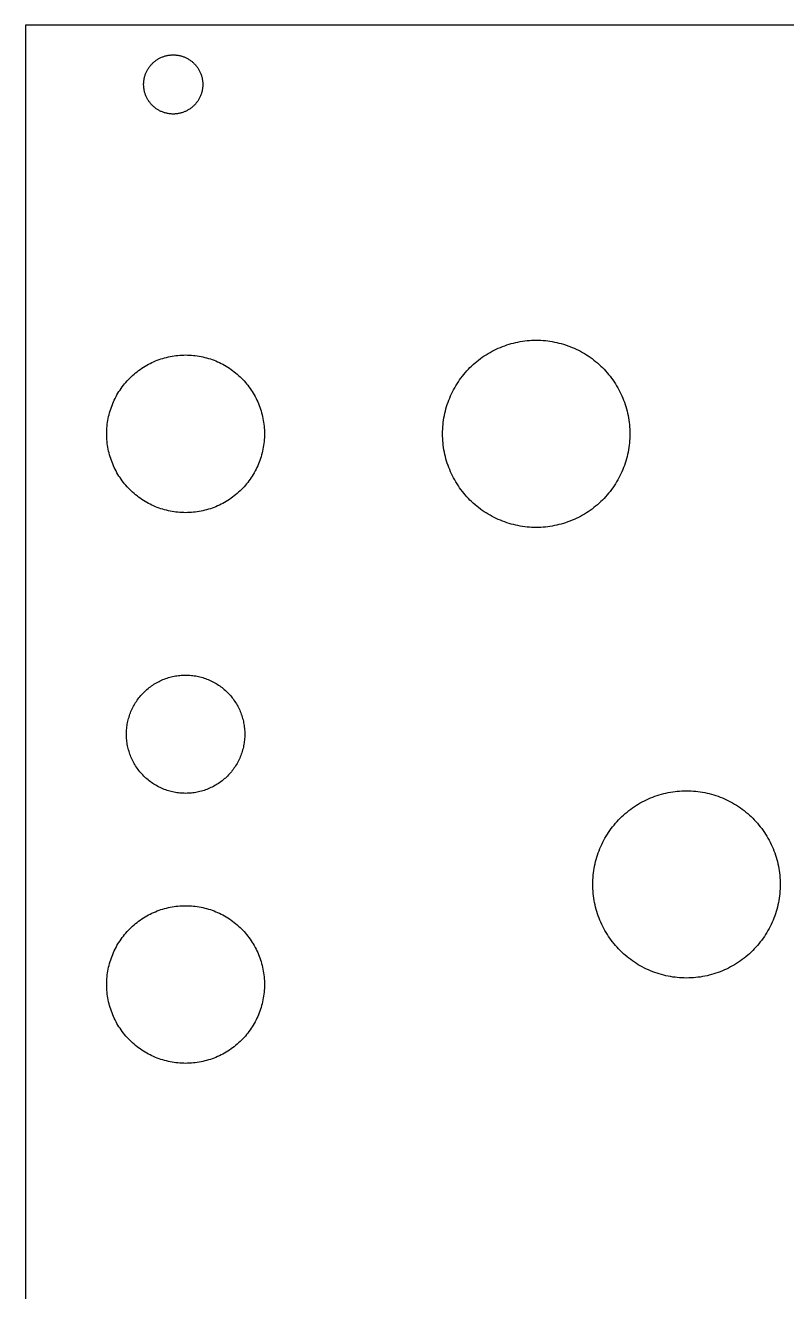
# Model space of a CAD drawing. Extents: x 8 to 190, y 0 to 129.
# Drawn here: x 7.9 to 46.5, y 64.5 to 128.8 of the extents above; entities that cross this region are included whole.
import ezdxf

# ---------------------------------------------------------------- set-up
doc = ezdxf.new("R2010")
doc.units = 0

msp = doc.modelspace()

# ---------------------------------------------------------------- linework, layer by layer
at = {"color": 34, "true_color": 0x008000}
for points in [[(7.93115, 0.254, 0), (190.471044, 0.254, 0), (190.471044, 128.754124, 0), (7.93115, 128.754124, 0), (7.93115, 0.254, 0)], [(13.931138, 125.753876, 0), (13.931646, 125.792738, 0), (13.93317, 125.831854, 0), (13.93571, 125.870716, 0), (13.939266, 125.909324, 0), (13.943838, 125.948186, 0), (13.949426, 125.98654, 0), (13.955776, 126.024894, 0), (13.963396, 126.063248, 0), (13.972032, 126.101348, 0), (13.98143, 126.13894, 0), (13.991844, 126.176532, 0), (14.003274, 126.213616, 0), (14.01572, 126.2507, 0), (14.029182, 126.287276, 0), (14.043406, 126.323344, 0), (14.058646, 126.359158, 0), (14.074902, 126.394718, 0), (14.09192, 126.42977, 0), (14.109954, 126.464314, 0), (14.129004, 126.49835, 0), (14.148562, 126.531878, 0), (14.16939, 126.564898, 0), (14.190726, 126.59741, 0), (14.213078, 126.629414, 0), (14.236192, 126.660656, 0), (14.260068, 126.69139, 0), (14.28496, 126.721362, 0), (14.31036, 126.750826, 0), (14.336776, 126.779528, 0), (14.3637, 126.807722, 0), (14.391386, 126.835154, 0), (14.419834, 126.861824, 0), (14.44879, 126.887478, 0), (14.478762, 126.912624, 0), (14.508988, 126.937008, 0), (14.539976, 126.96063, 0), (14.571726, 126.983236, 0), (14.603984, 127.005334, 0), (14.63675, 127.026162, 0), (14.670024, 127.046482, 0), (14.703806, 127.065786, 0), (14.738096, 127.084328, 0), (14.772894, 127.101854, 0), (14.8082, 127.118364, 0), (14.84376, 127.134112, 0), (14.879828, 127.148844, 0), (14.91615, 127.162814, 0), (14.95298, 127.175768, 0), (14.990064, 127.187706, 0), (15.027402, 127.198628, 0), (15.064994, 127.208534, 0), (15.10284, 127.217678, 0), (15.14094, 127.225552, 0), (15.179294, 127.232664, 0), (15.217648, 127.23876, 0), (15.25651, 127.24384, 0), (15.295118, 127.247904, 0), (15.33398, 127.250952, 0), (15.372842, 127.252984, 0), (15.411704, 127.254, 0), (15.45082, 127.254, 0), (15.489682, 127.252984, 0), (15.528544, 127.250952, 0), (15.567406, 127.247904, 0), (15.606014, 127.24384, 0), (15.644876, 127.23876, 0), (15.68323, 127.232664, 0), (15.721584, 127.225552, 0), (15.759684, 127.217678, 0), (15.79753, 127.208534, 0), (15.835122, 127.198628, 0), (15.87246, 127.187706, 0), (15.909544, 127.175768, 0), (15.946374, 127.162814, 0), (15.982696, 127.148844, 0), (16.018764, 127.134112, 0), (16.054324, 127.118364, 0), (16.08963, 127.101854, 0), (16.124428, 127.084328, 0), (16.158718, 127.065786, 0), (16.1925, 127.046482, 0), (16.225774, 127.026162, 0), (16.25854, 127.005334, 0), (16.290798, 126.983236, 0), (16.322548, 126.96063, 0), (16.353536, 126.937008, 0), (16.383762, 126.912624, 0), (16.413734, 126.887478, 0), (16.44269, 126.861824, 0), (16.471138, 126.835154, 0), (16.498824, 126.807722, 0), (16.525748, 126.779528, 0), (16.552164, 126.750826, 0), (16.577564, 126.721362, 0), (16.602456, 126.69139, 0), (16.626332, 126.660656, 0), (16.649446, 126.629414, 0), (16.671798, 126.59741, 0), (16.693134, 126.564898, 0), (16.713962, 126.531878, 0), (16.73352, 126.49835, 0), (16.75257, 126.464314, 0), (16.770604, 126.42977, 0), (16.787622, 126.394718, 0), (16.803878, 126.359158, 0), (16.819118, 126.323344, 0), (16.833342, 126.287276, 0), (16.846804, 126.2507, 0), (16.85925, 126.213616, 0), (16.87068, 126.176532, 0), (16.881094, 126.13894, 0), (16.890492, 126.101348, 0), (16.899128, 126.063248, 0), (16.906748, 126.024894, 0), (16.913098, 125.98654, 0), (16.918686, 125.948186, 0), (16.923258, 125.909324, 0), (16.926814, 125.870716, 0), (16.929354, 125.831854, 0), (16.930878, 125.792738, 0), (16.931386, 125.753876, 0), (16.930878, 125.715014, 0), (16.929354, 125.675898, 0), (16.926814, 125.637036, 0), (16.923258, 125.598428, 0), (16.918686, 125.559566, 0), (16.913098, 125.521212, 0), (16.906748, 125.482858, 0), (16.899128, 125.444504, 0), (16.890492, 125.406404, 0), (16.881094, 125.368812, 0), (16.87068, 125.33122, 0), (16.85925, 125.294136, 0), (16.846804, 125.257052, 0), (16.833342, 125.220476, 0), (16.819118, 125.184408, 0), (16.803878, 125.148594, 0), (16.787622, 125.113034, 0), (16.770604, 125.077982, 0), (16.75257, 125.043438, 0), (16.73352, 125.009402, 0), (16.713962, 124.975874, 0), (16.693134, 124.942854, 0), (16.671798, 124.910342, 0), (16.649446, 124.878338, 0), (16.626332, 124.847096, 0), (16.602456, 124.816362, 0), (16.577564, 124.78639, 0), (16.552164, 124.756926, 0), (16.525748, 124.728224, 0), (16.498824, 124.70003, 0), (16.471138, 124.672598, 0), (16.44269, 124.645928, 0), (16.413734, 124.620274, 0), (16.383762, 124.595128, 0), (16.353536, 124.570744, 0), (16.322548, 124.547122, 0), (16.290798, 124.524516, 0), (16.25854, 124.502418, 0), (16.225774, 124.48159, 0), (16.1925, 124.46127, 0), (16.158718, 124.441966, 0), (16.124428, 124.423424, 0), (16.08963, 124.405898, 0), (16.054324, 124.389388, 0), (16.018764, 124.37364, 0), (15.982696, 124.358908, 0), (15.946374, 124.344938, 0), (15.909544, 124.331984, 0), (15.87246, 124.320046, 0), (15.835122, 124.309124, 0), (15.79753, 124.299218, 0), (15.759684, 124.290074, 0), (15.721584, 124.2822, 0), (15.68323, 124.275088, 0), (15.644876, 124.268992, 0), (15.606014, 124.263912, 0), (15.567406, 124.259848, 0), (15.528544, 124.2568, 0), (15.489682, 124.254768, 0), (15.45082, 124.253752, 0), (15.411704, 124.253752, 0), (15.372842, 124.254768, 0), (15.33398, 124.2568, 0), (15.295118, 124.259848, 0), (15.25651, 124.263912, 0), (15.217648, 124.268992, 0), (15.179294, 124.275088, 0), (15.14094, 124.2822, 0), (15.10284, 124.290074, 0), (15.064994, 124.299218, 0), (15.027402, 124.309124, 0), (14.990064, 124.320046, 0), (14.95298, 124.331984, 0), (14.91615, 124.344938, 0), (14.879828, 124.358908, 0), (14.84376, 124.37364, 0), (14.8082, 124.389388, 0), (14.772894, 124.405898, 0), (14.738096, 124.423424, 0), (14.703806, 124.441966, 0), (14.670024, 124.46127, 0), (14.63675, 124.48159, 0), (14.603984, 124.502418, 0), (14.571726, 124.524516, 0), (14.539976, 124.547122, 0), (14.508988, 124.570744, 0), (14.478762, 124.595128, 0), (14.44879, 124.620274, 0), (14.419834, 124.645928, 0), (14.391386, 124.672598, 0), (14.3637, 124.70003, 0), (14.336776, 124.728224, 0), (14.31036, 124.756926, 0), (14.28496, 124.78639, 0), (14.260068, 124.816362, 0), (14.236192, 124.847096, 0), (14.213078, 124.878338, 0), (14.190726, 124.910342, 0), (14.16939, 124.942854, 0), (14.148562, 124.975874, 0), (14.129004, 125.009402, 0), (14.109954, 125.043438, 0), (14.09192, 125.077982, 0), (14.074902, 125.113034, 0), (14.058646, 125.148594, 0), (14.043406, 125.184408, 0), (14.029182, 125.220476, 0), (14.01572, 125.257052, 0), (14.003274, 125.294136, 0), (13.991844, 125.33122, 0), (13.98143, 125.368812, 0), (13.972032, 125.406404, 0), (13.963396, 125.444504, 0), (13.955776, 125.482858, 0), (13.949426, 125.521212, 0), (13.943838, 125.559566, 0), (13.939266, 125.598428, 0), (13.93571, 125.637036, 0), (13.93317, 125.675898, 0), (13.931646, 125.715014, 0), (13.931138, 125.753876, 0)], [(29.089096, 108.027978, 0), (29.09062, 108.144564, 0), (29.094938, 108.26115, 0), (29.10205, 108.377482, 0), (29.111956, 108.49356, 0), (29.12491, 108.609384, 0), (29.140404, 108.724954, 0), (29.158946, 108.840016, 0), (29.180282, 108.95457, 0), (29.204412, 109.068616, 0), (29.231336, 109.182154, 0), (29.261054, 109.29493, 0), (29.293566, 109.406944, 0), (29.328872, 109.517942, 0), (29.366718, 109.628178, 0), (29.407358, 109.737398, 0), (29.450792, 109.845856, 0), (29.496512, 109.95279, 0), (29.545026, 110.058962, 0), (29.596334, 110.16361, 0), (29.649928, 110.267242, 0), (29.706316, 110.36935, 0), (29.76499, 110.469934, 0), (29.82595, 110.569248, 0), (29.889704, 110.667038, 0), (29.95549, 110.76305, 0), (30.023816, 110.857538, 0), (30.094428, 110.950248, 0), (30.167326, 111.041434, 0), (30.242256, 111.130588, 0), (30.319472, 111.217964, 0), (30.398974, 111.303308, 0), (30.480254, 111.386874, 0), (30.56382, 111.468154, 0), (30.649164, 111.547656, 0), (30.73654, 111.624872, 0), (30.825694, 111.699802, 0), (30.91688, 111.7727, 0), (31.00959, 111.843312, 0), (31.104078, 111.911638, 0), (31.20009, 111.977424, 0), (31.29788, 112.041178, 0), (31.397194, 112.102138, 0), (31.497778, 112.160812, 0), (31.599886, 112.2172, 0), (31.703518, 112.270794, 0), (31.808166, 112.322102, 0), (31.914338, 112.370616, 0), (32.021272, 112.416336, 0), (32.12973, 112.45977, 0), (32.23895, 112.50041, 0), (32.349186, 112.538256, 0), (32.460184, 112.573562, 0), (32.572198, 112.606074, 0), (32.684974, 112.635792, 0), (32.798512, 112.662716, 0), (32.912558, 112.686846, 0), (33.027112, 112.708182, 0), (33.142174, 112.726724, 0), (33.257744, 112.742218, 0), (33.373568, 112.755172, 0), (33.489646, 112.765078, 0), (33.605978, 112.77219, 0), (33.722564, 112.776508, 0), (33.83915, 112.778032, 0), (33.955736, 112.776508, 0), (34.072322, 112.77219, 0), (34.188654, 112.765078, 0), (34.304732, 112.755172, 0), (34.420556, 112.742218, 0), (34.536126, 112.726724, 0), (34.651188, 112.708182, 0), (34.765742, 112.686846, 0), (34.879788, 112.662716, 0), (34.993326, 112.635792, 0), (35.106102, 112.606074, 0), (35.218116, 112.573562, 0), (35.329114, 112.538256, 0), (35.43935, 112.50041, 0), (35.54857, 112.45977, 0), (35.657028, 112.416336, 0), (35.763962, 112.370616, 0), (35.870134, 112.322102, 0), (35.974782, 112.270794, 0), (36.078414, 112.2172, 0), (36.180522, 112.160812, 0), (36.281106, 112.102138, 0), (36.38042, 112.041178, 0), (36.47821, 111.977424, 0), (36.574222, 111.911638, 0), (36.66871, 111.843312, 0), (36.76142, 111.7727, 0), (36.852606, 111.699802, 0), (36.94176, 111.624872, 0), (37.029136, 111.547656, 0), (37.11448, 111.468154, 0), (37.198046, 111.386874, 0), (37.279326, 111.303308, 0), (37.358828, 111.217964, 0), (37.436044, 111.130588, 0), (37.510974, 111.041434, 0), (37.583872, 110.950248, 0), (37.654484, 110.857538, 0), (37.72281, 110.76305, 0), (37.788596, 110.667038, 0), (37.85235, 110.569248, 0), (37.91331, 110.469934, 0), (37.971984, 110.36935, 0), (38.028372, 110.267242, 0), (38.081966, 110.16361, 0), (38.133274, 110.058962, 0), (38.181788, 109.95279, 0), (38.227508, 109.845856, 0), (38.270942, 109.737398, 0), (38.311582, 109.628178, 0), (38.349428, 109.517942, 0), (38.384734, 109.406944, 0), (38.417246, 109.29493, 0), (38.446964, 109.182154, 0), (38.473888, 109.068616, 0), (38.498018, 108.95457, 0), (38.519354, 108.840016, 0), (38.537896, 108.724954, 0), (38.55339, 108.609384, 0), (38.566344, 108.49356, 0), (38.57625, 108.377482, 0), (38.583362, 108.26115, 0), (38.58768, 108.144564, 0), (38.589204, 108.027978, 0), (38.58768, 107.911392, 0), (38.583362, 107.794806, 0), (38.57625, 107.678474, 0), (38.566344, 107.562396, 0), (38.55339, 107.446572, 0), (38.537896, 107.331002, 0), (38.519354, 107.21594, 0), (38.498018, 107.101386, 0), (38.473888, 106.98734, 0), (38.446964, 106.873802, 0), (38.417246, 106.761026, 0), (38.384734, 106.649012, 0), (38.349428, 106.538014, 0), (38.311582, 106.427778, 0), (38.270942, 106.318558, 0), (38.227508, 106.2101, 0), (38.181788, 106.103166, 0), (38.133274, 105.996994, 0), (38.081966, 105.892346, 0), (38.028372, 105.788714, 0), (37.971984, 105.686606, 0), (37.91331, 105.586022, 0), (37.85235, 105.486708, 0), (37.788596, 105.388918, 0), (37.72281, 105.292906, 0), (37.654484, 105.198418, 0), (37.583872, 105.105708, 0), (37.510974, 105.014522, 0), (37.436044, 104.925368, 0), (37.358828, 104.837992, 0), (37.279326, 104.752648, 0), (37.198046, 104.669082, 0), (37.11448, 104.587802, 0), (37.029136, 104.5083, 0), (36.94176, 104.431084, 0), (36.852606, 104.356154, 0), (36.76142, 104.283256, 0), (36.66871, 104.212644, 0), (36.574222, 104.144318, 0), (36.47821, 104.078532, 0), (36.38042, 104.014778, 0), (36.281106, 103.953818, 0), (36.180522, 103.895144, 0), (36.078414, 103.838756, 0), (35.974782, 103.785162, 0), (35.870134, 103.733854, 0), (35.763962, 103.68534, 0), (35.657028, 103.63962, 0), (35.54857, 103.596186, 0), (35.43935, 103.555546, 0), (35.329114, 103.5177, 0), (35.218116, 103.482394, 0), (35.106102, 103.449882, 0), (34.993326, 103.420164, 0), (34.879788, 103.39324, 0), (34.765742, 103.36911, 0), (34.651188, 103.347774, 0), (34.536126, 103.329232, 0), (34.420556, 103.313738, 0), (34.304732, 103.300784, 0), (34.188654, 103.290878, 0), (34.072322, 103.283766, 0), (33.955736, 103.279448, 0), (33.83915, 103.277924, 0), (33.722564, 103.279448, 0), (33.605978, 103.283766, 0), (33.489646, 103.290878, 0), (33.373568, 103.300784, 0), (33.257744, 103.313738, 0), (33.142174, 103.329232, 0), (33.027112, 103.347774, 0), (32.912558, 103.36911, 0), (32.798512, 103.39324, 0), (32.684974, 103.420164, 0), (32.572198, 103.449882, 0), (32.460184, 103.482394, 0), (32.349186, 103.5177, 0), (32.23895, 103.555546, 0), (32.12973, 103.596186, 0), (32.021272, 103.63962, 0), (31.914338, 103.68534, 0), (31.808166, 103.733854, 0), (31.703518, 103.785162, 0), (31.599886, 103.838756, 0), (31.497778, 103.895144, 0), (31.397194, 103.953818, 0), (31.29788, 104.014778, 0), (31.20009, 104.078532, 0), (31.104078, 104.144318, 0), (31.00959, 104.212644, 0), (30.91688, 104.283256, 0), (30.825694, 104.356154, 0), (30.73654, 104.431084, 0), (30.649164, 104.5083, 0), (30.56382, 104.587802, 0), (30.480254, 104.669082, 0), (30.398974, 104.752648, 0), (30.319472, 104.837992, 0), (30.242256, 104.925368, 0), (30.167326, 105.014522, 0), (30.094428, 105.105708, 0), (30.023816, 105.198418, 0), (29.95549, 105.292906, 0), (29.889704, 105.388918, 0), (29.82595, 105.486708, 0), (29.76499, 105.586022, 0), (29.706316, 105.686606, 0), (29.649928, 105.788714, 0), (29.596334, 105.892346, 0), (29.545026, 105.996994, 0), (29.496512, 106.103166, 0), (29.450792, 106.2101, 0), (29.407358, 106.318558, 0), (29.366718, 106.427778, 0), (29.328872, 106.538014, 0), (29.293566, 106.649012, 0), (29.261054, 106.761026, 0), (29.231336, 106.873802, 0), (29.204412, 106.98734, 0), (29.180282, 107.101386, 0), (29.158946, 107.21594, 0), (29.140404, 107.331002, 0), (29.12491, 107.446572, 0), (29.111956, 107.562396, 0), (29.10205, 107.678474, 0), (29.094938, 107.794806, 0), (29.09062, 107.911392, 0), (29.089096, 108.027978, 0)], [(12.059158, 108.027978, 0), (12.060428, 108.126022, 0), (12.063984, 108.22432, 0), (12.07008, 108.32211, 0), (12.078462, 108.420154, 0), (12.08913, 108.51769, 0), (12.102338, 108.614972, 0), (12.118086, 108.711746, 0), (12.13612, 108.808266, 0), (12.15644, 108.904278, 0), (12.179046, 108.999782, 0), (12.203938, 109.094778, 0), (12.23137, 109.189012, 0), (12.261088, 109.282738, 0), (12.293092, 109.375448, 0), (12.327128, 109.46765, 0), (12.363704, 109.558582, 0), (12.402312, 109.649006, 0), (12.443206, 109.73816, 0), (12.486386, 109.826298, 0), (12.531598, 109.913674, 0), (12.578842, 109.999526, 0), (12.628118, 110.084362, 0), (12.67968, 110.167928, 0), (12.733274, 110.250224, 0), (12.7889, 110.33125, 0), (12.846304, 110.410752, 0), (12.90574, 110.488984, 0), (12.967208, 110.565438, 0), (13.0302, 110.640622, 0), (13.095478, 110.714282, 0), (13.16228, 110.786164, 0), (13.230606, 110.856522, 0), (13.300964, 110.924848, 0), (13.372846, 110.99165, 0), (13.446506, 111.056928, 0), (13.52169, 111.11992, 0), (13.598144, 111.181388, 0), (13.676376, 111.240824, 0), (13.755878, 111.298228, 0), (13.836904, 111.353854, 0), (13.9192, 111.407448, 0), (14.002766, 111.45901, 0), (14.087602, 111.508286, 0), (14.173454, 111.55553, 0), (14.26083, 111.600742, 0), (14.348968, 111.643922, 0), (14.438122, 111.684816, 0), (14.528546, 111.723424, 0), (14.619478, 111.76, 0), (14.71168, 111.794036, 0), (14.80439, 111.82604, 0), (14.898116, 111.855758, 0), (14.99235, 111.88319, 0), (15.087346, 111.908082, 0), (15.18285, 111.930688, 0), (15.278862, 111.951008, 0), (15.375382, 111.969042, 0), (15.472156, 111.98479, 0), (15.569438, 111.997998, 0), (15.666974, 112.008666, 0), (15.765018, 112.017048, 0), (15.862808, 112.023144, 0), (15.961106, 112.0267, 0), (16.05915, 112.02797, 0), (16.157194, 112.0267, 0), (16.255492, 112.023144, 0), (16.353282, 112.017048, 0), (16.451326, 112.008666, 0), (16.548862, 111.997998, 0), (16.646144, 111.98479, 0), (16.742918, 111.969042, 0), (16.839438, 111.951008, 0), (16.93545, 111.930688, 0), (17.030954, 111.908082, 0), (17.12595, 111.88319, 0), (17.220184, 111.855758, 0), (17.31391, 111.82604, 0), (17.40662, 111.794036, 0), (17.498822, 111.76, 0), (17.589754, 111.723424, 0), (17.680178, 111.684816, 0), (17.769332, 111.643922, 0), (17.85747, 111.600742, 0), (17.944846, 111.55553, 0), (18.030698, 111.508286, 0), (18.115534, 111.45901, 0), (18.1991, 111.407448, 0), (18.281396, 111.353854, 0), (18.362422, 111.298228, 0), (18.441924, 111.240824, 0), (18.520156, 111.181388, 0), (18.59661, 111.11992, 0), (18.671794, 111.056928, 0), (18.745454, 110.99165, 0), (18.817336, 110.924848, 0), (18.887694, 110.856522, 0), (18.95602, 110.786164, 0), (19.022822, 110.714282, 0), (19.0881, 110.640622, 0), (19.151092, 110.565438, 0), (19.21256, 110.488984, 0), (19.271996, 110.410752, 0), (19.3294, 110.33125, 0), (19.385026, 110.250224, 0), (19.43862, 110.167928, 0), (19.490182, 110.084362, 0), (19.539458, 109.999526, 0), (19.586702, 109.913674, 0), (19.631914, 109.826298, 0), (19.675094, 109.73816, 0), (19.715988, 109.649006, 0), (19.754596, 109.558582, 0), (19.791172, 109.46765, 0), (19.825208, 109.375448, 0), (19.857212, 109.282738, 0), (19.88693, 109.189012, 0), (19.914362, 109.094778, 0), (19.939254, 108.999782, 0), (19.96186, 108.904278, 0), (19.98218, 108.808266, 0), (20.000214, 108.711746, 0), (20.015962, 108.614972, 0), (20.02917, 108.51769, 0), (20.039838, 108.420154, 0), (20.04822, 108.32211, 0), (20.054316, 108.22432, 0), (20.057872, 108.126022, 0), (20.059142, 108.027978, 0), (20.057872, 107.929934, 0), (20.054316, 107.831636, 0), (20.04822, 107.733846, 0), (20.039838, 107.635802, 0), (20.02917, 107.538266, 0), (20.015962, 107.440984, 0), (20.000214, 107.34421, 0), (19.98218, 107.24769, 0), (19.96186, 107.151678, 0), (19.939254, 107.056174, 0), (19.914362, 106.961178, 0), (19.88693, 106.866944, 0), (19.857212, 106.773218, 0), (19.825208, 106.680508, 0), (19.791172, 106.588306, 0), (19.754596, 106.497374, 0), (19.715988, 106.40695, 0), (19.675094, 106.317796, 0), (19.631914, 106.229658, 0), (19.586702, 106.142282, 0), (19.539458, 106.05643, 0), (19.490182, 105.971594, 0), (19.43862, 105.888028, 0), (19.385026, 105.805732, 0), (19.3294, 105.724706, 0), (19.271996, 105.645204, 0), (19.21256, 105.566972, 0), (19.151092, 105.490518, 0), (19.0881, 105.415334, 0), (19.022822, 105.341674, 0), (18.95602, 105.269792, 0), (18.887694, 105.199434, 0), (18.817336, 105.131108, 0), (18.745454, 105.064306, 0), (18.671794, 104.999028, 0), (18.59661, 104.936036, 0), (18.520156, 104.874568, 0), (18.441924, 104.815132, 0), (18.362422, 104.757728, 0), (18.281396, 104.702102, 0), (18.1991, 104.648508, 0), (18.115534, 104.596946, 0), (18.030698, 104.54767, 0), (17.944846, 104.500426, 0), (17.85747, 104.455214, 0), (17.769332, 104.412034, 0), (17.680178, 104.37114, 0), (17.589754, 104.332532, 0), (17.498822, 104.295956, 0), (17.40662, 104.26192, 0), (17.31391, 104.229916, 0), (17.220184, 104.200198, 0), (17.12595, 104.172766, 0), (17.030954, 104.147874, 0), (16.93545, 104.125268, 0), (16.839438, 104.104948, 0), (16.742918, 104.086914, 0), (16.646144, 104.071166, 0), (16.548862, 104.057958, 0), (16.451326, 104.04729, 0), (16.353282, 104.038908, 0), (16.255492, 104.032812, 0), (16.157194, 104.029256, 0), (16.05915, 104.027986, 0), (15.961106, 104.029256, 0), (15.862808, 104.032812, 0), (15.765018, 104.038908, 0), (15.666974, 104.04729, 0), (15.569438, 104.057958, 0), (15.472156, 104.071166, 0), (15.375382, 104.086914, 0), (15.278862, 104.104948, 0), (15.18285, 104.125268, 0), (15.087346, 104.147874, 0), (14.99235, 104.172766, 0), (14.898116, 104.200198, 0), (14.80439, 104.229916, 0), (14.71168, 104.26192, 0), (14.619478, 104.295956, 0), (14.528546, 104.332532, 0), (14.438122, 104.37114, 0), (14.348968, 104.412034, 0), (14.26083, 104.455214, 0), (14.173454, 104.500426, 0), (14.087602, 104.54767, 0), (14.002766, 104.596946, 0), (13.9192, 104.648508, 0), (13.836904, 104.702102, 0), (13.755878, 104.757728, 0), (13.676376, 104.815132, 0), (13.598144, 104.874568, 0), (13.52169, 104.936036, 0), (13.446506, 104.999028, 0), (13.372846, 105.064306, 0), (13.300964, 105.131108, 0), (13.230606, 105.199434, 0), (13.16228, 105.269792, 0), (13.095478, 105.341674, 0), (13.0302, 105.415334, 0), (12.967208, 105.490518, 0), (12.90574, 105.566972, 0), (12.846304, 105.645204, 0), (12.7889, 105.724706, 0), (12.733274, 105.805732, 0), (12.67968, 105.888028, 0), (12.628118, 105.971594, 0), (12.578842, 106.05643, 0), (12.531598, 106.142282, 0), (12.486386, 106.229658, 0), (12.443206, 106.317796, 0), (12.402312, 106.40695, 0), (12.363704, 106.497374, 0), (12.327128, 106.588306, 0), (12.293092, 106.680508, 0), (12.261088, 106.773218, 0), (12.23137, 106.866944, 0), (12.203938, 106.961178, 0), (12.179046, 107.056174, 0), (12.15644, 107.151678, 0), (12.13612, 107.24769, 0), (12.118086, 107.34421, 0), (12.102338, 107.440984, 0), (12.08913, 107.538266, 0), (12.078462, 107.635802, 0), (12.07008, 107.733846, 0), (12.063984, 107.831636, 0), (12.060428, 107.929934, 0), (12.059158, 108.027978, 0)], [(13.059156, 92.787978, 0), (13.060172, 92.861638, 0), (13.062712, 92.935298, 0), (13.067284, 93.008704, 0), (13.073634, 93.08211, 0), (13.081762, 93.155262, 0), (13.091668, 93.22816, 0), (13.103352, 93.300804, 0), (13.116814, 93.373194, 0), (13.132054, 93.44533, 0), (13.149072, 93.516958, 0), (13.167868, 93.588078, 0), (13.188442, 93.658944, 0), (13.21054, 93.729048, 0), (13.234416, 93.798644, 0), (13.26007, 93.867732, 0), (13.287502, 93.936058, 0), (13.316458, 94.003622, 0), (13.347192, 94.070678, 0), (13.37945, 94.136718, 0), (13.413486, 94.20225, 0), (13.448792, 94.266766, 0), (13.485876, 94.330266, 0), (13.524484, 94.393004, 0), (13.56487, 94.454726, 0), (13.606526, 94.515432, 0), (13.649452, 94.575122, 0), (13.694156, 94.633796, 0), (13.74013, 94.6912, 0), (13.787628, 94.747588, 0), (13.836396, 94.802706, 0), (13.886434, 94.856554, 0), (13.937742, 94.909386, 0), (13.990574, 94.960694, 0), (14.044422, 95.010732, 0), (14.09954, 95.0595, 0), (14.155928, 95.106998, 0), (14.213332, 95.152972, 0), (14.272006, 95.197676, 0), (14.331696, 95.240602, 0), (14.392402, 95.282258, 0), (14.454124, 95.322644, 0), (14.516862, 95.361252, 0), (14.580362, 95.398336, 0), (14.644878, 95.433642, 0), (14.71041, 95.467678, 0), (14.77645, 95.499936, 0), (14.843506, 95.53067, 0), (14.91107, 95.559626, 0), (14.979396, 95.587058, 0), (15.048484, 95.612712, 0), (15.11808, 95.636588, 0), (15.188184, 95.658686, 0), (15.25905, 95.67926, 0), (15.33017, 95.698056, 0), (15.401798, 95.715074, 0), (15.473934, 95.730314, 0), (15.546324, 95.743776, 0), (15.618968, 95.75546, 0), (15.691866, 95.765366, 0), (15.765018, 95.773494, 0), (15.838424, 95.779844, 0), (15.91183, 95.784416, 0), (15.98549, 95.786956, 0), (16.05915, 95.787972, 0), (16.13281, 95.786956, 0), (16.20647, 95.784416, 0), (16.279876, 95.779844, 0), (16.353282, 95.773494, 0), (16.426434, 95.765366, 0), (16.499332, 95.75546, 0), (16.571976, 95.743776, 0), (16.644366, 95.730314, 0), (16.716502, 95.715074, 0), (16.78813, 95.698056, 0), (16.85925, 95.67926, 0), (16.930116, 95.658686, 0), (17.00022, 95.636588, 0), (17.069816, 95.612712, 0), (17.138904, 95.587058, 0), (17.20723, 95.559626, 0), (17.274794, 95.53067, 0), (17.34185, 95.499936, 0), (17.40789, 95.467678, 0), (17.473422, 95.433642, 0), (17.537938, 95.398336, 0), (17.601438, 95.361252, 0), (17.664176, 95.322644, 0), (17.725898, 95.282258, 0), (17.786604, 95.240602, 0), (17.846294, 95.197676, 0), (17.904968, 95.152972, 0), (17.962372, 95.106998, 0), (18.01876, 95.0595, 0), (18.073878, 95.010732, 0), (18.127726, 94.960694, 0), (18.180558, 94.909386, 0), (18.231866, 94.856554, 0), (18.281904, 94.802706, 0), (18.330672, 94.747588, 0), (18.37817, 94.6912, 0), (18.424144, 94.633796, 0), (18.468848, 94.575122, 0), (18.511774, 94.515432, 0), (18.55343, 94.454726, 0), (18.593816, 94.393004, 0), (18.632424, 94.330266, 0), (18.669508, 94.266766, 0), (18.704814, 94.20225, 0), (18.73885, 94.136718, 0), (18.771108, 94.070678, 0), (18.801842, 94.003622, 0), (18.830798, 93.936058, 0), (18.85823, 93.867732, 0), (18.883884, 93.798644, 0), (18.90776, 93.729048, 0), (18.929858, 93.658944, 0), (18.950432, 93.588078, 0), (18.969228, 93.516958, 0), (18.986246, 93.44533, 0), (19.001486, 93.373194, 0), (19.014948, 93.300804, 0), (19.026632, 93.22816, 0), (19.036538, 93.155262, 0), (19.044666, 93.08211, 0), (19.051016, 93.008704, 0), (19.055588, 92.935298, 0), (19.058128, 92.861638, 0), (19.059144, 92.787978, 0), (19.058128, 92.714318, 0), (19.055588, 92.640658, 0), (19.051016, 92.567252, 0), (19.044666, 92.493846, 0), (19.036538, 92.420694, 0), (19.026632, 92.347796, 0), (19.014948, 92.275152, 0), (19.001486, 92.202762, 0), (18.986246, 92.130626, 0), (18.969228, 92.058998, 0), (18.950432, 91.987878, 0), (18.929858, 91.917012, 0), (18.90776, 91.846908, 0), (18.883884, 91.777312, 0), (18.85823, 91.708224, 0), (18.830798, 91.639898, 0), (18.801842, 91.572334, 0), (18.771108, 91.505278, 0), (18.73885, 91.439238, 0), (18.704814, 91.373706, 0), (18.669508, 91.30919, 0), (18.632424, 91.24569, 0), (18.593816, 91.182952, 0), (18.55343, 91.12123, 0), (18.511774, 91.060524, 0), (18.468848, 91.000834, 0), (18.424144, 90.94216, 0), (18.37817, 90.884756, 0), (18.330672, 90.828368, 0), (18.281904, 90.77325, 0), (18.231866, 90.719402, 0), (18.180558, 90.66657, 0), (18.127726, 90.615262, 0), (18.073878, 90.565224, 0), (18.01876, 90.516456, 0), (17.962372, 90.468958, 0), (17.904968, 90.422984, 0), (17.846294, 90.37828, 0), (17.786604, 90.335354, 0), (17.725898, 90.293698, 0), (17.664176, 90.253312, 0), (17.601438, 90.214704, 0), (17.537938, 90.17762, 0), (17.473422, 90.142314, 0), (17.40789, 90.108278, 0), (17.34185, 90.07602, 0), (17.274794, 90.045286, 0), (17.20723, 90.01633, 0), (17.138904, 89.988898, 0), (17.069816, 89.963244, 0), (17.00022, 89.939368, 0), (16.930116, 89.91727, 0), (16.85925, 89.896696, 0), (16.78813, 89.8779, 0), (16.716502, 89.860882, 0), (16.644366, 89.845642, 0), (16.571976, 89.83218, 0), (16.499332, 89.820496, 0), (16.426434, 89.81059, 0), (16.353282, 89.802462, 0), (16.279876, 89.796112, 0), (16.20647, 89.79154, 0), (16.13281, 89.789, 0), (16.05915, 89.787984, 0), (15.98549, 89.789, 0), (15.91183, 89.79154, 0), (15.838424, 89.796112, 0), (15.765018, 89.802462, 0), (15.691866, 89.81059, 0), (15.618968, 89.820496, 0), (15.546324, 89.83218, 0), (15.473934, 89.845642, 0), (15.401798, 89.860882, 0), (15.33017, 89.8779, 0), (15.25905, 89.896696, 0), (15.188184, 89.91727, 0), (15.11808, 89.939368, 0), (15.048484, 89.963244, 0), (14.979396, 89.988898, 0), (14.91107, 90.01633, 0), (14.843506, 90.045286, 0), (14.77645, 90.07602, 0), (14.71041, 90.108278, 0), (14.644878, 90.142314, 0), (14.580362, 90.17762, 0), (14.516862, 90.214704, 0), (14.454124, 90.253312, 0), (14.392402, 90.293698, 0), (14.331696, 90.335354, 0), (14.272006, 90.37828, 0), (14.213332, 90.422984, 0), (14.155928, 90.468958, 0), (14.09954, 90.516456, 0), (14.044422, 90.565224, 0), (13.990574, 90.615262, 0), (13.937742, 90.66657, 0), (13.886434, 90.719402, 0), (13.836396, 90.77325, 0), (13.787628, 90.828368, 0), (13.74013, 90.884756, 0), (13.694156, 90.94216, 0), (13.649452, 91.000834, 0), (13.606526, 91.060524, 0), (13.56487, 91.12123, 0), (13.524484, 91.182952, 0), (13.485876, 91.24569, 0), (13.448792, 91.30919, 0), (13.413486, 91.373706, 0), (13.37945, 91.439238, 0), (13.347192, 91.505278, 0), (13.316458, 91.572334, 0), (13.287502, 91.639898, 0), (13.26007, 91.708224, 0), (13.234416, 91.777312, 0), (13.21054, 91.846908, 0), (13.188442, 91.917012, 0), (13.167868, 91.987878, 0), (13.149072, 92.058998, 0), (13.132054, 92.130626, 0), (13.116814, 92.202762, 0), (13.103352, 92.275152, 0), (13.091668, 92.347796, 0), (13.081762, 92.420694, 0), (13.073634, 92.493846, 0), (13.067284, 92.567252, 0), (13.062712, 92.640658, 0), (13.060172, 92.714318, 0), (13.059156, 92.787978, 0)], [(36.709096, 85.167978, 0), (36.71062, 85.284564, 0), (36.714938, 85.40115, 0), (36.72205, 85.517482, 0), (36.731956, 85.63356, 0), (36.74491, 85.749384, 0), (36.760404, 85.864954, 0), (36.778946, 85.980016, 0), (36.800282, 86.09457, 0), (36.824412, 86.208616, 0), (36.851336, 86.322154, 0), (36.881054, 86.43493, 0), (36.913566, 86.546944, 0), (36.948872, 86.657942, 0), (36.986718, 86.768178, 0), (37.027358, 86.877398, 0), (37.070792, 86.985856, 0), (37.116512, 87.09279, 0), (37.165026, 87.198962, 0), (37.216334, 87.30361, 0), (37.269928, 87.407242, 0), (37.326316, 87.50935, 0), (37.38499, 87.609934, 0), (37.44595, 87.709248, 0), (37.509704, 87.807038, 0), (37.57549, 87.90305, 0), (37.643816, 87.997538, 0), (37.714428, 88.090248, 0), (37.787326, 88.181434, 0), (37.862256, 88.270588, 0), (37.939472, 88.357964, 0), (38.018974, 88.443308, 0), (38.100254, 88.526874, 0), (38.18382, 88.608154, 0), (38.269164, 88.687656, 0), (38.35654, 88.764872, 0), (38.445694, 88.839802, 0), (38.53688, 88.9127, 0), (38.62959, 88.983312, 0), (38.724078, 89.051638, 0), (38.82009, 89.117424, 0), (38.91788, 89.181178, 0), (39.017194, 89.242138, 0), (39.117778, 89.300812, 0), (39.219886, 89.3572, 0), (39.323518, 89.410794, 0), (39.428166, 89.462102, 0), (39.534338, 89.510616, 0), (39.641272, 89.556336, 0), (39.74973, 89.59977, 0), (39.85895, 89.64041, 0), (39.969186, 89.678256, 0), (40.080184, 89.713562, 0), (40.192198, 89.746074, 0), (40.304974, 89.775792, 0), (40.418512, 89.802716, 0), (40.532558, 89.826846, 0), (40.647112, 89.848182, 0), (40.762174, 89.866724, 0), (40.877744, 89.882218, 0), (40.993568, 89.895172, 0), (41.109646, 89.905078, 0), (41.225978, 89.91219, 0), (41.342564, 89.916508, 0), (41.45915, 89.918032, 0), (41.575736, 89.916508, 0), (41.692322, 89.91219, 0), (41.808654, 89.905078, 0), (41.924732, 89.895172, 0), (42.040556, 89.882218, 0), (42.156126, 89.866724, 0), (42.271188, 89.848182, 0), (42.385742, 89.826846, 0), (42.499788, 89.802716, 0), (42.613326, 89.775792, 0), (42.726102, 89.746074, 0), (42.838116, 89.713562, 0), (42.949114, 89.678256, 0), (43.05935, 89.64041, 0), (43.16857, 89.59977, 0), (43.277028, 89.556336, 0), (43.383962, 89.510616, 0), (43.490134, 89.462102, 0), (43.594782, 89.410794, 0), (43.698414, 89.3572, 0), (43.800522, 89.300812, 0), (43.901106, 89.242138, 0), (44.00042, 89.181178, 0), (44.09821, 89.117424, 0), (44.194222, 89.051638, 0), (44.28871, 88.983312, 0), (44.38142, 88.9127, 0), (44.472606, 88.839802, 0), (44.56176, 88.764872, 0), (44.649136, 88.687656, 0), (44.73448, 88.608154, 0), (44.818046, 88.526874, 0), (44.899326, 88.443308, 0), (44.978828, 88.357964, 0), (45.056044, 88.270588, 0), (45.130974, 88.181434, 0), (45.203872, 88.090248, 0), (45.274484, 87.997538, 0), (45.34281, 87.90305, 0), (45.408596, 87.807038, 0), (45.47235, 87.709248, 0), (45.53331, 87.609934, 0), (45.591984, 87.50935, 0), (45.648372, 87.407242, 0), (45.701966, 87.30361, 0), (45.753274, 87.198962, 0), (45.801788, 87.09279, 0), (45.847508, 86.985856, 0), (45.890942, 86.877398, 0), (45.931582, 86.768178, 0), (45.969428, 86.657942, 0), (46.004734, 86.546944, 0), (46.037246, 86.43493, 0), (46.066964, 86.322154, 0), (46.093888, 86.208616, 0), (46.118018, 86.09457, 0), (46.139354, 85.980016, 0), (46.157896, 85.864954, 0), (46.17339, 85.749384, 0), (46.186344, 85.63356, 0), (46.19625, 85.517482, 0), (46.203362, 85.40115, 0), (46.20768, 85.284564, 0), (46.209204, 85.167978, 0), (46.20768, 85.051392, 0), (46.203362, 84.934806, 0), (46.19625, 84.818474, 0), (46.186344, 84.702396, 0), (46.17339, 84.586572, 0), (46.157896, 84.471002, 0), (46.139354, 84.35594, 0), (46.118018, 84.241386, 0), (46.093888, 84.12734, 0), (46.066964, 84.013802, 0), (46.037246, 83.901026, 0), (46.004734, 83.789012, 0), (45.969428, 83.678014, 0), (45.931582, 83.567778, 0), (45.890942, 83.458558, 0), (45.847508, 83.3501, 0), (45.801788, 83.243166, 0), (45.753274, 83.136994, 0), (45.701966, 83.032346, 0), (45.648372, 82.928714, 0), (45.591984, 82.826606, 0), (45.53331, 82.726022, 0), (45.47235, 82.626708, 0), (45.408596, 82.528918, 0), (45.34281, 82.432906, 0), (45.274484, 82.338418, 0), (45.203872, 82.245708, 0), (45.130974, 82.154522, 0), (45.056044, 82.065368, 0), (44.978828, 81.977992, 0), (44.899326, 81.892648, 0), (44.818046, 81.809082, 0), (44.73448, 81.727802, 0), (44.649136, 81.6483, 0), (44.56176, 81.571084, 0), (44.472606, 81.496154, 0), (44.38142, 81.423256, 0), (44.28871, 81.352644, 0), (44.194222, 81.284318, 0), (44.09821, 81.218532, 0), (44.00042, 81.154778, 0), (43.901106, 81.093818, 0), (43.800522, 81.035144, 0), (43.698414, 80.978756, 0), (43.594782, 80.925162, 0), (43.490134, 80.873854, 0), (43.383962, 80.82534, 0), (43.277028, 80.77962, 0), (43.16857, 80.736186, 0), (43.05935, 80.695546, 0), (42.949114, 80.6577, 0), (42.838116, 80.622394, 0), (42.726102, 80.589882, 0), (42.613326, 80.560164, 0), (42.499788, 80.53324, 0), (42.385742, 80.50911, 0), (42.271188, 80.487774, 0), (42.156126, 80.469232, 0), (42.040556, 80.453738, 0), (41.924732, 80.440784, 0), (41.808654, 80.430878, 0), (41.692322, 80.423766, 0), (41.575736, 80.419448, 0), (41.45915, 80.417924, 0), (41.342564, 80.419448, 0), (41.225978, 80.423766, 0), (41.109646, 80.430878, 0), (40.993568, 80.440784, 0), (40.877744, 80.453738, 0), (40.762174, 80.469232, 0), (40.647112, 80.487774, 0), (40.532558, 80.50911, 0), (40.418512, 80.53324, 0), (40.304974, 80.560164, 0), (40.192198, 80.589882, 0), (40.080184, 80.622394, 0), (39.969186, 80.6577, 0), (39.85895, 80.695546, 0), (39.74973, 80.736186, 0), (39.641272, 80.77962, 0), (39.534338, 80.82534, 0), (39.428166, 80.873854, 0), (39.323518, 80.925162, 0), (39.219886, 80.978756, 0), (39.117778, 81.035144, 0), (39.017194, 81.093818, 0), (38.91788, 81.154778, 0), (38.82009, 81.218532, 0), (38.724078, 81.284318, 0), (38.62959, 81.352644, 0), (38.53688, 81.423256, 0), (38.445694, 81.496154, 0), (38.35654, 81.571084, 0), (38.269164, 81.6483, 0), (38.18382, 81.727802, 0), (38.100254, 81.809082, 0), (38.018974, 81.892648, 0), (37.939472, 81.977992, 0), (37.862256, 82.065368, 0), (37.787326, 82.154522, 0), (37.714428, 82.245708, 0), (37.643816, 82.338418, 0), (37.57549, 82.432906, 0), (37.509704, 82.528918, 0), (37.44595, 82.626708, 0), (37.38499, 82.726022, 0), (37.326316, 82.826606, 0), (37.269928, 82.928714, 0), (37.216334, 83.032346, 0), (37.165026, 83.136994, 0), (37.116512, 83.243166, 0), (37.070792, 83.3501, 0), (37.027358, 83.458558, 0), (36.986718, 83.567778, 0), (36.948872, 83.678014, 0), (36.913566, 83.789012, 0), (36.881054, 83.901026, 0), (36.851336, 84.013802, 0), (36.824412, 84.12734, 0), (36.800282, 84.241386, 0), (36.778946, 84.35594, 0), (36.760404, 84.471002, 0), (36.74491, 84.586572, 0), (36.731956, 84.702396, 0), (36.72205, 84.818474, 0), (36.714938, 84.934806, 0), (36.71062, 85.051392, 0), (36.709096, 85.167978, 0)], [(12.059158, 80.087978, 0), (12.060428, 80.186022, 0), (12.063984, 80.28432, 0), (12.07008, 80.38211, 0), (12.078462, 80.480154, 0), (12.08913, 80.57769, 0), (12.102338, 80.674972, 0), (12.118086, 80.771746, 0), (12.13612, 80.868266, 0), (12.15644, 80.964278, 0), (12.179046, 81.059782, 0), (12.203938, 81.154778, 0), (12.23137, 81.249012, 0), (12.261088, 81.342738, 0), (12.293092, 81.435448, 0), (12.327128, 81.52765, 0), (12.363704, 81.618582, 0), (12.402312, 81.709006, 0), (12.443206, 81.79816, 0), (12.486386, 81.886298, 0), (12.531598, 81.973674, 0), (12.578842, 82.059526, 0), (12.628118, 82.144362, 0), (12.67968, 82.227928, 0), (12.733274, 82.310224, 0), (12.7889, 82.39125, 0), (12.846304, 82.470752, 0), (12.90574, 82.548984, 0), (12.967208, 82.625438, 0), (13.0302, 82.700622, 0), (13.095478, 82.774282, 0), (13.16228, 82.846164, 0), (13.230606, 82.916522, 0), (13.300964, 82.984848, 0), (13.372846, 83.05165, 0), (13.446506, 83.116928, 0), (13.52169, 83.17992, 0), (13.598144, 83.241388, 0), (13.676376, 83.300824, 0), (13.755878, 83.358228, 0), (13.836904, 83.413854, 0), (13.9192, 83.467448, 0), (14.002766, 83.51901, 0), (14.087602, 83.568286, 0), (14.173454, 83.61553, 0), (14.26083, 83.660742, 0), (14.348968, 83.703922, 0), (14.438122, 83.744816, 0), (14.528546, 83.783424, 0), (14.619478, 83.82, 0), (14.71168, 83.854036, 0), (14.80439, 83.88604, 0), (14.898116, 83.915758, 0), (14.99235, 83.94319, 0), (15.087346, 83.968082, 0), (15.18285, 83.990688, 0), (15.278862, 84.011008, 0), (15.375382, 84.029042, 0), (15.472156, 84.04479, 0), (15.569438, 84.057998, 0), (15.666974, 84.068666, 0), (15.765018, 84.077048, 0), (15.862808, 84.083144, 0), (15.961106, 84.0867, 0), (16.05915, 84.08797, 0), (16.157194, 84.0867, 0), (16.255492, 84.083144, 0), (16.353282, 84.077048, 0), (16.451326, 84.068666, 0), (16.548862, 84.057998, 0), (16.646144, 84.04479, 0), (16.742918, 84.029042, 0), (16.839438, 84.011008, 0), (16.93545, 83.990688, 0), (17.030954, 83.968082, 0), (17.12595, 83.94319, 0), (17.220184, 83.915758, 0), (17.31391, 83.88604, 0), (17.40662, 83.854036, 0), (17.498822, 83.82, 0), (17.589754, 83.783424, 0), (17.680178, 83.744816, 0), (17.769332, 83.703922, 0), (17.85747, 83.660742, 0), (17.944846, 83.61553, 0), (18.030698, 83.568286, 0), (18.115534, 83.51901, 0), (18.1991, 83.467448, 0), (18.281396, 83.413854, 0), (18.362422, 83.358228, 0), (18.441924, 83.300824, 0), (18.520156, 83.241388, 0), (18.59661, 83.17992, 0), (18.671794, 83.116928, 0), (18.745454, 83.05165, 0), (18.817336, 82.984848, 0), (18.887694, 82.916522, 0), (18.95602, 82.846164, 0), (19.022822, 82.774282, 0), (19.0881, 82.700622, 0), (19.151092, 82.625438, 0), (19.21256, 82.548984, 0), (19.271996, 82.470752, 0), (19.3294, 82.39125, 0), (19.385026, 82.310224, 0), (19.43862, 82.227928, 0), (19.490182, 82.144362, 0), (19.539458, 82.059526, 0), (19.586702, 81.973674, 0), (19.631914, 81.886298, 0), (19.675094, 81.79816, 0), (19.715988, 81.709006, 0), (19.754596, 81.618582, 0), (19.791172, 81.52765, 0), (19.825208, 81.435448, 0), (19.857212, 81.342738, 0), (19.88693, 81.249012, 0), (19.914362, 81.154778, 0), (19.939254, 81.059782, 0), (19.96186, 80.964278, 0), (19.98218, 80.868266, 0), (20.000214, 80.771746, 0), (20.015962, 80.674972, 0), (20.02917, 80.57769, 0), (20.039838, 80.480154, 0), (20.04822, 80.38211, 0), (20.054316, 80.28432, 0), (20.057872, 80.186022, 0), (20.059142, 80.087978, 0), (20.057872, 79.989934, 0), (20.054316, 79.891636, 0), (20.04822, 79.793846, 0), (20.039838, 79.695802, 0), (20.02917, 79.598266, 0), (20.015962, 79.500984, 0), (20.000214, 79.40421, 0), (19.98218, 79.30769, 0), (19.96186, 79.211678, 0), (19.939254, 79.116174, 0), (19.914362, 79.021178, 0), (19.88693, 78.926944, 0), (19.857212, 78.833218, 0), (19.825208, 78.740508, 0), (19.791172, 78.648306, 0), (19.754596, 78.557374, 0), (19.715988, 78.46695, 0), (19.675094, 78.377796, 0), (19.631914, 78.289658, 0), (19.586702, 78.202282, 0), (19.539458, 78.11643, 0), (19.490182, 78.031594, 0), (19.43862, 77.948028, 0), (19.385026, 77.865732, 0), (19.3294, 77.784706, 0), (19.271996, 77.705204, 0), (19.21256, 77.626972, 0), (19.151092, 77.550518, 0), (19.0881, 77.475334, 0), (19.022822, 77.401674, 0), (18.95602, 77.329792, 0), (18.887694, 77.259434, 0), (18.817336, 77.191108, 0), (18.745454, 77.124306, 0), (18.671794, 77.059028, 0), (18.59661, 76.996036, 0), (18.520156, 76.934568, 0), (18.441924, 76.875132, 0), (18.362422, 76.817728, 0), (18.281396, 76.762102, 0), (18.1991, 76.708508, 0), (18.115534, 76.656946, 0), (18.030698, 76.60767, 0), (17.944846, 76.560426, 0), (17.85747, 76.515214, 0), (17.769332, 76.472034, 0), (17.680178, 76.43114, 0), (17.589754, 76.392532, 0), (17.498822, 76.355956, 0), (17.40662, 76.32192, 0), (17.31391, 76.289916, 0), (17.220184, 76.260198, 0), (17.12595, 76.232766, 0), (17.030954, 76.207874, 0), (16.93545, 76.185268, 0), (16.839438, 76.164948, 0), (16.742918, 76.146914, 0), (16.646144, 76.131166, 0), (16.548862, 76.117958, 0), (16.451326, 76.10729, 0), (16.353282, 76.098908, 0), (16.255492, 76.092812, 0), (16.157194, 76.089256, 0), (16.05915, 76.087986, 0), (15.961106, 76.089256, 0), (15.862808, 76.092812, 0), (15.765018, 76.098908, 0), (15.666974, 76.10729, 0), (15.569438, 76.117958, 0), (15.472156, 76.131166, 0), (15.375382, 76.146914, 0), (15.278862, 76.164948, 0), (15.18285, 76.185268, 0), (15.087346, 76.207874, 0), (14.99235, 76.232766, 0), (14.898116, 76.260198, 0), (14.80439, 76.289916, 0), (14.71168, 76.32192, 0), (14.619478, 76.355956, 0), (14.528546, 76.392532, 0), (14.438122, 76.43114, 0), (14.348968, 76.472034, 0), (14.26083, 76.515214, 0), (14.173454, 76.560426, 0), (14.087602, 76.60767, 0), (14.002766, 76.656946, 0), (13.9192, 76.708508, 0), (13.836904, 76.762102, 0), (13.755878, 76.817728, 0), (13.676376, 76.875132, 0), (13.598144, 76.934568, 0), (13.52169, 76.996036, 0), (13.446506, 77.059028, 0), (13.372846, 77.124306, 0), (13.300964, 77.191108, 0), (13.230606, 77.259434, 0), (13.16228, 77.329792, 0), (13.095478, 77.401674, 0), (13.0302, 77.475334, 0), (12.967208, 77.550518, 0), (12.90574, 77.626972, 0), (12.846304, 77.705204, 0), (12.7889, 77.784706, 0), (12.733274, 77.865732, 0), (12.67968, 77.948028, 0), (12.628118, 78.031594, 0), (12.578842, 78.11643, 0), (12.531598, 78.202282, 0), (12.486386, 78.289658, 0), (12.443206, 78.377796, 0), (12.402312, 78.46695, 0), (12.363704, 78.557374, 0), (12.327128, 78.648306, 0), (12.293092, 78.740508, 0), (12.261088, 78.833218, 0), (12.23137, 78.926944, 0), (12.203938, 79.021178, 0), (12.179046, 79.116174, 0), (12.15644, 79.211678, 0), (12.13612, 79.30769, 0), (12.118086, 79.40421, 0), (12.102338, 79.500984, 0), (12.08913, 79.598266, 0), (12.078462, 79.695802, 0), (12.07008, 79.793846, 0), (12.063984, 79.891636, 0), (12.060428, 79.989934, 0), (12.059158, 80.087978, 0)]]:
    msp.add_polyline3d(points, close=True, dxfattribs=at)

doc.saveas('drawing.dxf')
